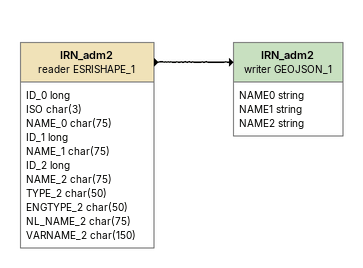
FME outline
IRN_adm2 (reader ESRISHAPE_1)
    attributes: ID_0 long, ISO char(3), NAME_0 char(75), ID_1 long, NAME_1 char(75), ID_2 long, NAME_2 char(75), TYPE_2 char(50), ENGTYPE_2 char(50), NL_NAME_2 char(75), VARNAME_2 char(150)
    -> IRN_adm2 (writer GEOJSON_1)
IRN_adm2 (writer GEOJSON_1)
    attributes: NAME0 string, NAME1 string, NAME2 string
